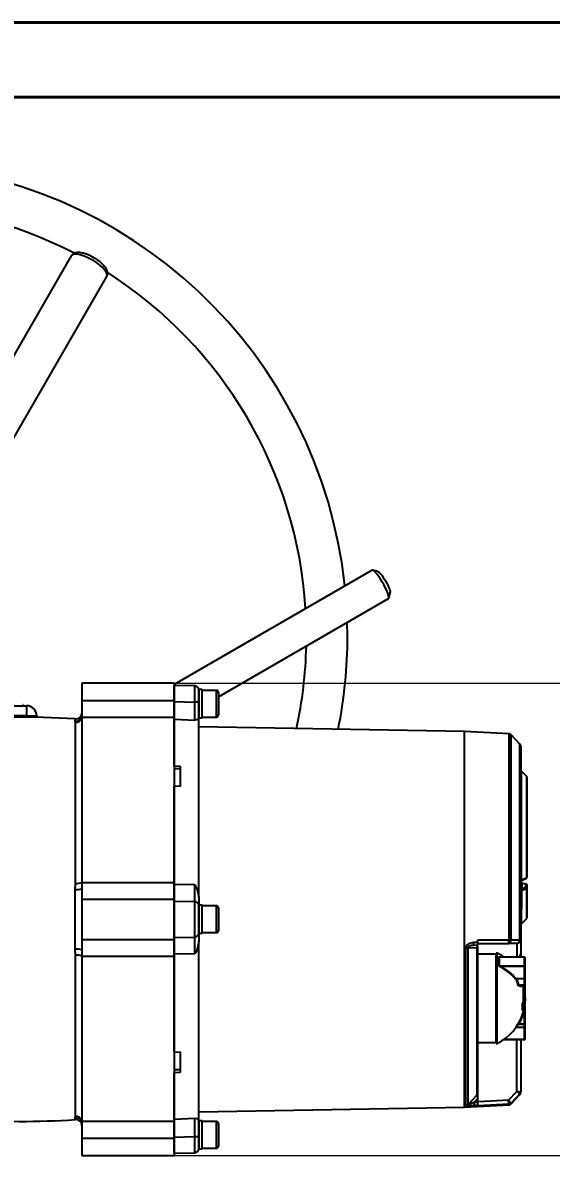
# Model space of a CAD drawing. Header units: millimetres. Extents: x 1726 to 4771, y 590 to 2743.
# Drawn here: x 4083 to 4340, y 2192 to 2743 of the extents above; entities that cross this region are included whole.
import ezdxf

# ---------------------------------------------------------------- set-up
doc = ezdxf.new("R2010")
doc.units = ezdxf.units.MM
for name, color, linetype, lineweight in [('AM_5', 3, 'Continuous', 25), ('AM_BOR', 7, 'Continuous', 50), ('粗实线', 7, 'Continuous', 40)]:
    doc.layers.add(name, color=color, linetype=linetype, lineweight=lineweight)
doc.styles.add('SLDTEXTSTYLE1', font='txt.shx', dxfattribs={"width": 0.7, "bigfont": 'gbcbig.shx'})
doc.dimstyles.new('SLDDIMSTYLE12$0', dxfattribs={"dimtxt": 12, "dimasz": 10, "dimexe": 0, "dimexo": 0.0625, "dimgap": 0.875, "dimtad": 1, "dimdec": 1, "dimlfac": 1.8, "dimrnd": 1e-09, "dimzin": 12, "dimdsep": 46, "dimtxsty": 'SLDTEXTSTYLE1', "dimcen": 0.09, "dimdle": 8.16, "dimclrd": 3, "dimclre": 3, "dimadec": 0, "dimazin": 3, "dimtfac": 1, "dimtdec": 1, "dimtofl": 0, "dimtmove": 0, "dimatfit": 3, "dimfxl": 0, "dimfrac": 2, "dimtolj": 1, "dimlwd": 5, "dimlwe": 5, "dimarcsym": 0})

# ---------------------------------------------------------------- blocks, each defined once
blk = doc.blocks.new('rA3')
at = {"layer": '粗实线'}
for p, q in [((753.384, 421.26), (333.384, 421.26)), ((748.384, 416.26), (358.384, 416.26))]:
    blk.add_line(p, q, dxfattribs=at)
blk = doc.blocks.new('*D56')
at = {"layer": 'AM_5', "color": 3, "linetype": 'ByBlock', "lineweight": 5, "transparency": 16777216}
for p, q in [((4156.57, 2421.68), (4375.07, 2421.68)), ((4375.07, 2411.68), (4375.07, 2201.72)), ((4156.57, 2191.72), (4375.07, 2191.72))]:
    blk.add_line(p, q, dxfattribs=at)
at = {"layer": 'AM_5', "color": 3, "transparency": 16777216}
for points in [[(4373.41, 2411.68), (4376.74, 2411.68), (4375.07, 2421.68)], [(4373.41, 2201.72), (4376.74, 2201.72), (4375.07, 2191.72)]]:
    blk.add_solid(points, dxfattribs=at)
at = {"layer": 'Defpoints', "color": 0, "transparency": 16777216}
for p in [(4156.51, 2421.68), (4156.51, 2191.72), (4375.07, 2191.72)]:
    blk.add_point(p, dxfattribs=at)
at = {"layer": 'AM_5', "color": 0, "transparency": 16777216, "insert": (4368.2, 2306.7), "char_height": 12, "attachment_point": 5, "rotation": 90, "style": 'SLDTEXTSTYLE1'}
blk.add_mtext('\\A1;230', dxfattribs=at)

msp = doc.modelspace()

# ---------------------------------------------------------------- linework, layer by layer
at = {"color": 7, "linetype": 'Continuous', "lineweight": 25}
for p, q in [((4106.336, 2629.807), (4032.8, 2502.441)), ((4050.121, 2492.441), (4123.656, 2619.807)), ((4253.022, 2476.744), (4156.51, 2421.023)), ((4255.934, 2476.007), (4253.297, 2476.758)), ((4178.11, 2415.019), (4261.022, 2462.888)), ((4261.171, 2463.119), (4261.84, 2465.778)), ((4241.01, 2444.7), (4240.916, 2451.28)), ((4156.51, 2421.68), (4111.51, 2421.68)), ((4111.51, 2421.68), (4111.51, 2413.307)), ((4156.51, 2421.68), (4156.51, 2413.307)), ((4166.545, 2420.415), (4156.51, 2420.59)), ((4166.545, 2412.52), (4166.545, 2420.415)), ((4170.11, 2418.54), (4168.51, 2418.54)), ((4168.51, 2404.86), (4168.51, 2418.54)), ((4170.11, 2404.922), (4170.11, 2418.54)), ((4177.11, 2418.2), (4170.11, 2418.2)), ((4177.11, 2407.054), (4177.11, 2418.2)), ((4178.11, 2417.2), (4178.11, 2407.769)), ((4082.913, 2411.222), (4082.726, 2411.222)), ((4082.913, 2411.222), (4082.913, 2410.722)), ((4111.51, 2413.307), (4111.51, 2406.122)), ((4111.51, 2413.307), (4156.51, 2413.307)), ((4156.51, 2413.307), (4156.51, 2405.08)), ((4156.51, 2412.77), (4166.545, 2412.52)), ((4084.51, 2405.722), (4050.194, 2405.722)), ((4050.319, 2410.722), (4084.51, 2410.722)), ((4084.51, 2410.722), (4084.51, 2405.722)), ((4084.51, 2405.722), (4089.51, 2405.722)), ((4084.51, 2405.142), (4084.51, 2405.722)), ((4089.51, 2405.722), (4089.51, 2405.081)), ((4177.11, 2405.2), (4177.11, 2407.054)), ((4178.11, 2407.769), (4178.11, 2406.2)), ((4108.302, 2403.162), (4108.302, 2404.248)), ((4108.35, 2324.186), (4108.35, 2402.665)), ((4111.51, 2405.08), (4111.51, 2324.626)), ((4111.51, 2405.08), (4156.51, 2405.08)), ((4156.51, 2405.08), (4156.51, 2324.626)), ((4156.51, 2404.119), (4166.615, 2403.603)), ((4298.037, 2398.179), (4168.51, 2400.44)), ((4170.11, 2405.2), (4177.11, 2405.2)), ((4170.11, 2404.86), (4170.11, 2404.922)), ((4319.765, 2397.04), (4298.037, 2398.179)), ((4298.037, 2215.22), (4298.037, 2398.179)), ((4319.765, 2296.706), (4319.765, 2397.04)), ((4325.099, 2392.019), (4320.775, 2396.575)), ((4320.775, 2296.758), (4320.775, 2396.575)), ((4325.099, 2296.79), (4325.099, 2392.019)), ((4156.51, 2381.449), (4159.51, 2381.337)), ((4159.51, 2379.914), (4156.624, 2379.914)), ((4325.657, 2378.93), (4325.657, 2325.707)), ((4325.657, 2378.93), (4328.364, 2376.213)), ((4328.364, 2327.068), (4328.364, 2376.213)), ((4159.51, 2371.342), (4156.51, 2371.454)), ((4111.51, 2324.626), (4156.51, 2324.626)), ((4156.51, 2324.626), (4156.51, 2316.549)), ((4156.51, 2323.728), (4166.615, 2323.608)), ((4325.51, 2325.347), (4325.517, 2325.419)), ((4325.51, 2325.167), (4326.01, 2325.167)), ((4325.51, 2325.039), (4326.01, 2325.039)), ((4325.51, 2324.975), (4326.01, 2324.975)), ((4325.51, 2324.784), (4326.01, 2324.784)), ((4325.657, 2325.707), (4328.364, 2327.068)), ((4325.789, 2325.543), (4328.234, 2326.77)), ((4326.01, 2325.039), (4326.01, 2325.167)), ((4326.01, 2324.784), (4326.01, 2324.975)), ((4326.01, 2324.444), (4326.01, 2324.784)), ((4326.01, 2324.368), (4328.01, 2323.9)), ((4326.01, 2324.368), (4326.01, 2321.715)), ((4328.01, 2322.454), (4328.01, 2323.9)), ((4328.242, 2323.844), (4328.056, 2323.921)), ((4328.242, 2323.844), (4328.056, 2323.921)), ((4328.446, 2323.602), (4328.473, 2323.522)), ((4328.494, 2323.461), (4328.478, 2323.526)), ((4328.494, 2323.446), (4328.51, 2323.314)), ((4328.51, 2323.314), (4328.51, 2322.021)), ((4108.302, 2292.183), (4108.302, 2321.217)), ((4111.51, 2321.662), (4111.462, 2321.582)), ((4111.51, 2321.662), (4111.51, 2316.549)), ((4325.51, 2321.715), (4326.01, 2321.715)), ((4325.51, 2321.578), (4326.01, 2321.578)), ((4325.51, 2321.167), (4326.01, 2321.167)), ((4325.51, 2319.73), (4326.01, 2319.73)), ((4326.01, 2321.45), (4328.01, 2322.454)), ((4326.01, 2320.639), (4328.364, 2321.818)), ((4326.01, 2321.578), (4326.01, 2321.715)), ((4326.01, 2321.167), (4326.01, 2321.578)), ((4326.01, 2313.548), (4326.01, 2319.73)), ((4328.364, 2307.053), (4328.364, 2321.818)), ((4111.51, 2316.549), (4156.51, 2316.549)), ((4111.51, 2316.549), (4111.51, 2296.85)), ((4156.51, 2316.549), (4156.51, 2296.85)), ((4156.51, 2315.525), (4166.545, 2315.376)), ((4166.545, 2298.023), (4166.545, 2315.376)), ((4170.11, 2313.54), (4168.51, 2313.54)), ((4168.51, 2299.86), (4168.51, 2313.54)), ((4170.11, 2299.86), (4170.11, 2313.54)), ((4177.11, 2313.2), (4170.11, 2313.2)), ((4177.11, 2300.2), (4177.11, 2313.2)), ((4178.11, 2312.2), (4178.11, 2301.2)), ((4325.51, 2313.548), (4326.01, 2313.548)), ((4325.51, 2312.111), (4326.01, 2312.111)), ((4325.51, 2311.7), (4326.01, 2311.7)), ((4326.01, 2311.683), (4325.51, 2311.683)), ((4326.01, 2311.7), (4326.01, 2312.111)), ((4325.51, 2311.562), (4326.01, 2311.562)), ((4325.657, 2311.562), (4325.657, 2304.346)), ((4325.657, 2304.346), (4328.364, 2307.053)), ((4111.51, 2296.85), (4156.51, 2296.85)), ((4111.51, 2296.85), (4111.51, 2291.737)), ((4156.51, 2297.874), (4166.545, 2298.023)), ((4156.51, 2296.85), (4156.51, 2288.773)), ((4168.51, 2299.86), (4170.11, 2299.86)), ((4170.11, 2300.2), (4177.11, 2300.2)), ((4302.645, 2295.482), (4304.51, 2295.515)), ((4304.51, 2296.691), (4319.765, 2296.689)), ((4304.51, 2295.515), (4304.51, 2296.691)), ((4319.765, 2296.706), (4319.765, 2296.689)), ((4320.771, 2296.689), (4320.775, 2296.758)), ((4320.775, 2296.758), (4325.097, 2296.749)), ((4325.099, 2296.79), (4325.097, 2296.749)), ((4325.51, 2296.91), (4325.504, 2296.749)), ((4111.51, 2291.737), (4111.462, 2291.817)), ((4166.615, 2289.791), (4156.51, 2289.672)), ((4298.765, 2216.048), (4298.765, 2292.722)), ((4299.775, 2292.794), (4304.099, 2292.876)), ((4299.775, 2216.509), (4299.775, 2292.794)), ((4302.112, 2294.141), (4302.605, 2294.188)), ((4302.593, 2294.166), (4304.51, 2294.2)), ((4304.099, 2292.876), (4304.099, 2221.096)), ((4304.51, 2294.91), (4319.461, 2294.91)), ((4304.51, 2292.726), (4304.51, 2293.55)), ((4313.51, 2289.727), (4304.51, 2289.727)), ((4314.01, 2290.227), (4313.51, 2290.227)), ((4313.51, 2256.569), (4313.51, 2290.227)), ((4314.01, 2256.569), (4314.01, 2290.227)), ((4319.461, 2294.91), (4319.689, 2294.972)), ((4319.461, 2294.91), (4319.506, 2294.962)), ((4323.51, 2294.91), (4319.461, 2294.91)), ((4323.51, 2294.91), (4323.51, 2288.307)), ((4325.51, 2290.659), (4325.51, 2288.307)), ((4108.35, 2210.734), (4108.35, 2289.213)), ((4111.51, 2288.773), (4156.51, 2288.773)), ((4111.51, 2288.773), (4111.51, 2208.32)), ((4156.51, 2288.773), (4156.51, 2208.32)), ((4314.931, 2283.979), (4314.931, 2288.316)), ((4315.027, 2288.294), (4315.027, 2283.961)), ((4327.31, 2288.294), (4315.027, 2288.294)), ((4327.31, 2288.307), (4315.075, 2288.307)), ((4327.31, 2288.307), (4327.31, 2288.294)), ((4327.31, 2283.961), (4327.31, 2288.294)), ((4327.51, 2288.107), (4327.51, 2283.815)), ((4315.027, 2283.961), (4327.31, 2283.961)), ((4327.31, 2283.709), (4315.598, 2283.709)), ((4327.31, 2283.961), (4327.31, 2283.709)), ((4327.31, 2277.793), (4327.31, 2283.709)), ((4327.51, 2283.815), (4327.51, 2277.899)), ((4327.548, 2283.633), (4327.51, 2283.633)), ((4327.51, 2281.36), (4327.548, 2281.36)), ((4327.548, 2279.614), (4327.51, 2279.614)), ((4327.548, 2279.34), (4327.51, 2279.34)), ((4323.13, 2277.793), (4327.31, 2277.793)), ((4324.286, 2274.77), (4327.31, 2274.77)), ((4327.31, 2274.481), (4324.588, 2274.481)), ((4325.562, 2274.22), (4327.31, 2274.22)), ((4326.707, 2274.22), (4326.707, 2266.368)), ((4326.71, 2274.22), (4326.71, 2261.227)), ((4327.31, 2274.77), (4327.31, 2277.793)), ((4327.31, 2274.77), (4327.31, 2274.481)), ((4327.31, 2274.22), (4327.31, 2274.481)), ((4327.31, 2272.922), (4327.31, 2274.22)), ((4327.51, 2277.899), (4327.51, 2274.675)), ((4327.51, 2277.651), (4327.548, 2277.651)), ((4327.51, 2277.443), (4327.548, 2277.443)), ((4327.51, 2276.266), (4327.548, 2276.266)), ((4327.548, 2275.694), (4327.51, 2275.694)), ((4327.51, 2274.675), (4327.51, 2274.42)), ((4327.51, 2274.44), (4327.51, 2272.854)), ((4327.278, 2272.922), (4327.31, 2272.922)), ((4327.31, 2272.922), (4327.31, 2272.751)), ((4327.51, 2272.854), (4327.51, 2272.808)), ((4327.51, 2272.808), (4327.51, 2271.512)), ((4326.707, 2262.976), (4326.355, 2262.976)), ((4326.707, 2262.976), (4326.707, 2261.227)), ((4327.31, 2262.234), (4326.988, 2262.234)), ((4326.99, 2262.243), (4327.31, 2262.243)), ((4327.31, 2262.243), (4327.31, 2263.703)), ((4327.31, 2262.234), (4327.31, 2262.243)), ((4327.31, 2255.803), (4327.31, 2262.234)), ((4327.51, 2264.942), (4327.51, 2262.091)), ((4327.51, 2262.091), (4327.51, 2262.034)), ((4327.51, 2262.034), (4327.51, 2255.764)), ((4313.51, 2246.227), (4313.51, 2256.569)), ((4314.01, 2246.227), (4314.01, 2256.569)), ((4326.707, 2261.227), (4326.71, 2261.227)), ((4327.548, 2259.533), (4327.51, 2259.533)), ((4327.548, 2258.005), (4327.51, 2258.005)), ((4327.51, 2257.467), (4327.548, 2257.467)), ((4323.285, 2254.157), (4327.31, 2254.157)), ((4324.287, 2255.564), (4327.31, 2255.564)), ((4324.588, 2255.803), (4327.31, 2255.803)), ((4327.31, 2255.803), (4327.31, 2255.564)), ((4327.31, 2254.157), (4327.31, 2255.564)), ((4327.31, 2248.241), (4327.31, 2254.157)), ((4327.51, 2255.764), (4327.51, 2254.263)), ((4327.51, 2254.263), (4327.51, 2248.347)), ((4304.51, 2246.727), (4313.51, 2246.727)), ((4313.51, 2246.227), (4314.01, 2246.227)), ((4317.266, 2248.147), (4327.31, 2248.147)), ((4317.399, 2248.241), (4327.31, 2248.241)), ((4323.51, 2222.869), (4323.51, 2248.147)), ((4325.51, 2248.147), (4325.51, 2222.669)), ((4327.31, 2248.241), (4327.31, 2248.147)), ((4156.51, 2241.946), (4159.51, 2242.057)), ((4159.51, 2232.062), (4156.51, 2231.95)), ((4156.624, 2233.485), (4159.51, 2233.485)), ((4304.099, 2221.096), (4299.775, 2216.509)), ((4302.659, 2217.419), (4304.51, 2219.383)), ((4304.51, 2220.691), (4304.51, 2222.156)), ((4304.51, 2217.513), (4304.51, 2219.383)), ((4319.461, 2218.59), (4323.51, 2222.869)), ((4325.098, 2221.641), (4320.775, 2217.072)), ((4320.775, 2216.824), (4325.099, 2221.381)), ((4325.098, 2221.641), (4325.099, 2221.639)), ((4325.099, 2221.381), (4325.099, 2221.639)), ((4325.508, 2222.67), (4325.51, 2222.669)), ((4168.51, 2212.959), (4298.037, 2215.22)), ((4298.037, 2215.22), (4319.765, 2216.359)), ((4304.51, 2216.02), (4302.711, 2215.928)), ((4319.765, 2216.608), (4304.51, 2215.807)), ((4319.765, 2216.608), (4319.765, 2216.607)), ((4319.765, 2216.359), (4319.765, 2216.607)), ((4320.775, 2217.072), (4320.773, 2217.074)), ((4320.775, 2216.824), (4320.775, 2217.072)), ((4108.302, 2209.151), (4108.302, 2210.237)), ((4111.51, 2208.32), (4156.51, 2208.32)), ((4111.51, 2207.278), (4111.51, 2200.092)), ((4156.51, 2209.28), (4166.615, 2209.797)), ((4156.51, 2208.32), (4156.51, 2200.092)), ((4168.51, 2194.86), (4168.51, 2208.477)), ((4170.11, 2194.86), (4170.11, 2208.54)), ((4177.11, 2208.2), (4170.11, 2208.2)), ((4177.11, 2195.2), (4177.11, 2208.2)), ((4178.11, 2207.2), (4178.11, 2196.2)), ((4111.51, 2200.092), (4156.51, 2200.092)), ((4111.51, 2200.092), (4111.51, 2191.72)), ((4156.51, 2200.629), (4166.545, 2200.879)), ((4156.51, 2200.092), (4156.51, 2191.72)), ((4166.545, 2192.984), (4166.545, 2200.879)), ((4111.51, 2191.72), (4156.51, 2191.72)), ((4156.51, 2192.809), (4166.545, 2192.984)), ((4168.51, 2194.86), (4170.11, 2194.86)), ((4170.11, 2195.2), (4177.11, 2195.2))]:
    msp.add_line(p, q, dxfattribs=at)
at = {"color": 7, "linetype": 'Continuous', "lineweight": 25, "flags": 128}
for points in [[(4123.656, 2619.807), (4123.823, 2620.458), (4123.671, 2621.267), (4123.206, 2622.203), (4122.444, 2623.233), (4121.412, 2624.32), (4120.149, 2625.425), (4118.699, 2626.507), (4117.116, 2627.528), (4115.456, 2628.451), (4113.779, 2629.242), (4112.147, 2629.873), (4110.617, 2630.32), (4109.245, 2630.569), (4108.082, 2630.609), (4107.168, 2630.439), (4106.537, 2630.066), (4106.336, 2629.807)], [(4261.022, 2462.888), (4261.164, 2463.091), (4261.183, 2463.637), (4261.008, 2464.471), (4260.646, 2465.556), (4260.115, 2466.839), (4259.439, 2468.262), (4258.65, 2469.757), (4257.785, 2471.255), (4256.885, 2472.686), (4255.991, 2473.983), (4255.144, 2475.085), (4254.386, 2475.94), (4253.751, 2476.509), (4253.269, 2476.765), (4253.022, 2476.744)], [(4255.934, 2476.007), (4255.95, 2476.002), (4256.397, 2475.724), (4256.991, 2475.136), (4257.694, 2474.276), (4258.462, 2473.198), (4259.247, 2471.969), (4259.999, 2470.666), (4260.671, 2469.372), (4261.221, 2468.168), (4261.614, 2467.129), (4261.826, 2466.321), (4261.844, 2465.794), (4261.84, 2465.778)], [(4326.01, 2324.368), (4326.026, 2324.381), (4326.041, 2324.389), (4326.055, 2324.389), (4326.068, 2324.383), (4326.079, 2324.37), (4326.086, 2324.352)], [(4324.175, 2295.024), (4323.901, 2294.948), (4323.51, 2294.91)], [(4325.51, 2296.91), (4325.472, 2296.52), (4325.426, 2296.335)], [(4317.266, 2288.307), (4316.219, 2289), (4314.01, 2290.227)], [(4327.51, 2283.815), (4327.507, 2283.794), (4327.495, 2283.774), (4327.477, 2283.756), (4327.452, 2283.74), (4327.422, 2283.727), (4327.387, 2283.717), (4327.349, 2283.711), (4327.31, 2283.709)], [(4327.51, 2277.899), (4327.507, 2277.878), (4327.495, 2277.858), (4327.477, 2277.84), (4327.452, 2277.824), (4327.422, 2277.811), (4327.387, 2277.801), (4327.349, 2277.795), (4327.31, 2277.793)], [(4327.31, 2274.77), (4327.349, 2274.768), (4327.387, 2274.763), (4327.422, 2274.754), (4327.452, 2274.742), (4327.477, 2274.728), (4327.495, 2274.711), (4327.507, 2274.693), (4327.51, 2274.675)], [(4327.31, 2272.922), (4327.349, 2272.921), (4327.387, 2272.917), (4327.422, 2272.911), (4327.452, 2272.902), (4327.477, 2272.892), (4327.495, 2272.88), (4327.507, 2272.867), (4327.51, 2272.854)], [(4327.31, 2254.157), (4327.349, 2254.159), (4327.387, 2254.165), (4327.422, 2254.175), (4327.452, 2254.188), (4327.477, 2254.204), (4327.495, 2254.222), (4327.507, 2254.242), (4327.51, 2254.263)], [(4327.31, 2248.241), (4327.349, 2248.243), (4327.387, 2248.249), (4327.422, 2248.259), (4327.452, 2248.272), (4327.477, 2248.288), (4327.495, 2248.306), (4327.507, 2248.326), (4327.51, 2248.347)], [(4319.461, 2218.59), (4311.089, 2218.15), (4304.51, 2217.804)], [(4304.51, 2217.513), (4303.474, 2217.46), (4302.659, 2217.419)]]:
    msp.add_lwpolyline(points, dxfattribs=at)
at = {"color": 7, "linetype": 'Continuous', "lineweight": 25}
for centre, radius, start, end in [((4011.01, 2444.7), 230, 6.08041, 169.00405), ((4011.01, 2444.7), 210, 62.56625, 167.66265), ((4011.01, 2444.7), 210, 3.63622, 57.41358), ((4011.01, 2444.7), 230, 348.60389, 0), ((4011.01, 2444.7), 210, 347.60111, 358.65035), ((4166.51, 2418.415), 2, 0, 89), ((4177.11, 2417.2), 1, 0, 90), ((4167.026, 2407.192), 5.35, 73.8962, 95.15834), ((4084.51, 2405.722), 5, 0, 90), ((4108.51, 2407.241), 3, 266.01164, 0), ((4108.524, 2406.14), 2.986, 265.72436, 359.64751), ((4177.11, 2406.2), 1, 270, 0), ((4082.493, 2034.079), 371.068, 86.01164, 95.72431), ((4108.574, 2405.647), 2.991, 265.7028, 349.06484), ((4319.687, 2395.543), 1.5, 43.5, 87), ((4324.01, 2390.986), 1.5, 0, 43.5), ((4328.013, 2375.861), 0.497, 0.01913, 45.13671), ((4328.01, 2375.861), 0.5, 0, 44.78845), ((4109.012, 2331.002), 6.848, 264.45297, 291.40011), ((4328.051, 2323.874), 0.0477, 83.56984, 147.1736), ((4328.246, 2323.816), 0.0277, 97.12082, 149.1876), ((4328.01, 2327.217), 0.5, 296.65477, 0), ((4328.318, 2327.259), 0.197, 283.44713, 347.66352), ((4109.046, 2328.629), 7.449, 264.26721, 288.92632), ((4325.897, 2321.885), 0.386, 180.21998, 206.0157), ((4328.042, 2321.985), 0.47, 4.40195, 93.81126), ((4328.262, 2322.046), 0.25, 294.15157, 354.20326), ((4166.515, 2313.381), 1.995, 0.12484, 89.13021), ((4177.11, 2312.2), 1, 0, 90), ((4328.01, 2307.407), 0.5, 315, 0), ((4177.11, 2301.2), 1, 270, 0), ((4166.515, 2300.018), 1.995, 270.86979, 359.87516), ((4296.395, 2295.071), 6.263, 351.68873, 3.75601), ((4319.776, 2306.423), 9.717, 269.93778, 275.90091), ((4320.268, 2306.561), 9.886, 267.08331, 272.91669), ((4325.3, 2298.58), 1.842, 263.6552, 276.3448), ((4325.141, 2297.411), 0.622, 266.06043, 306.40294), ((4109.046, 2284.771), 7.449, 71.0738, 95.73273), ((4298.775, 2299.786), 7.063, 269.92254, 278.13904), ((4305.774, 2292.797), 1.677, 138.8706, 177.29896), ((4109.012, 2282.398), 6.848, 68.59989, 95.54703), ((4315.027, 2288.505), 0.211, 243.21683, 270.08193), ((4327.31, 2288.107), 0.2, 0, 90), ((4327.317, 2288.1), 0.194, 2.04296, 91.90672), ((4315.026, 2284.221), 0.26, 248.67746, 270.24024), ((4316.096, 2283.355), 0.611, 144.63935, 168.38608), ((4305.3, 2262.803), 23.053, 39.96426, 63.74639), ((4305.317, 2262.865), 23.241, 39.96426, 63.74639), ((4327.334, 2283.783), 0.18, 10.17638, 97.42896), ((4323.298, 2277.483), 0.352, 118.33749, 158.79888), ((4324.265, 2275.056), 0.286, 238.36355, 274.10523), ((4324.633, 2274.266), 0.22, 101.86899, 187.14716), ((4303.232, 2268.227), 24.5, 343.39845, 14.15842), ((4327.314, 2274.678), 0.197, 269.06383, 359.03219), ((4327.31, 2274.42), 0.2, 270, 0), ((4327.311, 2272.854), 0.199, 274.89096, 359.84207), ((4327.31, 2272.808), 0.2, 277.47638, 0), ((4303.232, 2268.062), 24.5, 352.29346, 0.19328), ((4318.45, 2270.828), 9.384, 326.76026, 331.6277), ((4309.717, 2263.988), 16.668, 354.15975, 5.84025), ((4318.45, 2267.436), 9.384, 326.76026, 331.6277), ((4327.332, 2262.063), 0.181, 8.81163, 96.68922), ((4327.31, 2262.034), 0.2, 0, 90), ((4303.229, 2268.227), 24.5, 296.10891, 343.39845), ((4324.8, 2256.272), 0.514, 221.98396, 245.63737), ((4327.359, 2255.519), 0.288, 58.21371, 99.59569), ((4327.31, 2255.764), 0.2, 270, 0), ((4327.31, 2248.347), 0.2, 270, 0), ((4312.631, 2229.356), 11.875, 224.06997, 226.8585), ((4324.005, 2222.672), 1.502, 316.65575, 359.9319), ((4324.017, 2222.669), 1.493, 316.39377, 359.98625), ((4324.01, 2222.413), 1.5, 316.5, 0), ((4082.493, 2579.321), 371.068, 257.08793, 273.98836), ((4298.688, 2217.551), 1.506, 272.9299, 316.1934), ((4275.976, 2215.736), 26.736, 0.41271, 3.60892), ((4319.683, 2218.11), 1.504, 273.13823, 316.44887), ((4319.687, 2218.107), 1.502, 272.97758, 316.40247), ((4319.687, 2217.857), 1.5, 273, 316.5), ((4108.524, 2207.259), 2.986, 0.35249, 94.27564), ((4108.51, 2206.158), 3, 0, 93.98836), ((4108.574, 2207.752), 2.991, 10.93516, 94.2972), ((4177.11, 2207.2), 1, 0, 90), ((4167.026, 2206.208), 5.35, 264.84166, 286.1038), ((4177.11, 2196.2), 1, 270, 0), ((4166.51, 2194.984), 2, 271, 0)]:
    msp.add_arc(centre, radius, start, end, dxfattribs=at)
for centre, start_param, end_param in [((4168.51, 2411.7), 4.712389, 4.8478556), ((4170.11, 2411.7), 4.6448082, 4.712389), ((4170.11, 2201.7), 1.5707963, 1.706263), ((4168.51, 2201.7), 1.5032184, 1.5707963)]:
    msp.add_ellipse(centre, major_axis=(11.847, 0), ratio=0.5773503, start_param=start_param, end_param=end_param, dxfattribs=at)
for points, knots in [([(4123.656, 2619.807), (4123.781, 2620.076), (4124.036, 2620.627), (4124.088, 2621.538), (4123.922, 2622.447), (4123.524, 2623.392), (4122.863, 2624.414), (4121.917, 2625.501), (4120.737, 2626.589), (4119.408, 2627.618), (4117.971, 2628.57), (4116.465, 2629.426), (4114.931, 2630.164), (4113.407, 2630.761), (4111.925, 2631.199), (4110.497, 2631.454), (4109.242, 2631.48), (4108.16, 2631.276), (4107.294, 2630.859), (4106.661, 2630.355), (4106.451, 2629.937), (4106.38, 2629.797)], [0, 0, 0, 0, 0.0400849, 0.0821636, 0.1255849, 0.174621, 0.2325462, 0.296171, 0.3578939, 0.4178327, 0.476832, 0.5354746, 0.5941854, 0.653277, 0.7133004, 0.7751382, 0.8403339, 0.8918637, 0.9365443, 0.9786363, 1, 1, 1, 1]), ([(4168.51, 2418.415), (4168.51, 2418.332), (4168.51, 2418.16), (4168.51, 2416.777), (4168.51, 2414.748), (4168.51, 2413.118), (4168.51, 2412.332)], [0, 0, 0, 0, 0.2412869, 0.5, 0.7587131, 1, 1, 1, 1]), ([(4156.51, 2404.119), (4156.51, 2404.4), (4156.51, 2404.962), (4156.51, 2406.98), (4156.51, 2409.63), (4156.51, 2411.723), (4156.51, 2412.77)], [0, 0, 0, 0, 0.2500466, 0.4994486, 0.7493959, 1, 1, 1, 1]), ([(4166.615, 2403.603), (4166.615, 2403.878), (4166.614, 2404.248), (4166.608, 2405.203), (4166.604, 2405.881), (4166.598, 2406.697), (4166.589, 2407.715), (4166.576, 2409.026), (4166.562, 2410.656), (4166.551, 2411.879), (4166.545, 2412.52)], [0, 0, 0, 0, 0.2442906, 0.329037, 0.4144904, 0.500125, 0.5979935, 0.7157718, 0.8510735, 1, 1, 1, 1]), ([(4168.51, 2412.332), (4168.51, 2411.572), (4168.51, 2410.057), (4168.51, 2407.929), (4168.51, 2405.972), (4168.51, 2404.907), (4168.51, 2404.373)], [0, 0, 0, 0, 0.2507669, 0.5000113, 0.749245, 1, 1, 1, 1]), ([(4111.51, 2406.122), (4111.51, 2406.004), (4111.51, 2405.708), (4111.51, 2405.335), (4111.51, 2405.165), (4111.51, 2405.08)], [0, 0, 0, 0, 0.2461834, 0.6204204, 1, 1, 1, 1]), ([(4108.35, 2402.665), (4108.342, 2402.764), (4108.327, 2402.94), (4108.309, 2403.094), (4108.302, 2403.162)], [0, 0, 0, 0, 0.559997, 1, 1, 1, 1]), ([(4168.51, 2404.373), (4168.365, 2404.253), (4168.072, 2404.012), (4167.102, 2403.74), (4166.615, 2403.603)], [0, 0, 0, 0, 0.4975573, 1, 1, 1, 1]), ([(4325.51, 2390.986), (4325.51, 2390.899), (4325.51, 2390.724), (4325.51, 2389.296), (4325.51, 2386.992), (4325.51, 2383.745), (4325.51, 2379.623), (4325.51, 2374.699), (4325.51, 2369.076), (4325.51, 2362.831), (4325.51, 2355.983), (4325.51, 2348.531), (4325.51, 2340.526), (4325.51, 2332.09), (4325.51, 2323.365), (4325.51, 2314.502), (4325.51, 2305.645), (4325.51, 2299.805), (4325.51, 2296.91)], [0, 0, 0, 0, 0.0612816, 0.1235957, 0.1866179, 0.25, 0.3133821, 0.3764043, 0.4387184, 0.5, 0.5612816, 0.6235957, 0.6866179, 0.75, 0.8133821, 0.8764043, 0.9387184, 1, 1, 1, 1]), ([(4328.51, 2375.861), (4328.51, 2375.699), (4328.51, 2375.372), (4328.51, 2374.275), (4328.51, 2372.723), (4328.51, 2370.691), (4328.51, 2368.23), (4328.51, 2365.396), (4328.51, 2362.265), (4328.51, 2358.885), (4328.51, 2355.269), (4328.51, 2351.418), (4328.51, 2347.368), (4328.51, 2343.205), (4328.51, 2339.018), (4328.51, 2334.906), (4328.51, 2330.936), (4328.51, 2328.448), (4328.51, 2327.217)], [0, 0, 0, 0, 0.0609226, 0.1231775, 0.1863534, 0.25, 0.3136466, 0.3768225, 0.4390774, 0.5, 0.5609226, 0.6231775, 0.6863534, 0.75, 0.8136466, 0.8768225, 0.9390774, 1, 1, 1, 1]), ([(4108.302, 2321.217), (4108.313, 2321.772), (4108.333, 2322.764), (4108.345, 2323.751), (4108.35, 2324.186)], [0, 0, 0, 0, 0.5599962, 1, 1, 1, 1]), ([(4111.51, 2324.626), (4111.51, 2324.119), (4111.51, 2323.354), (4111.51, 2322.374), (4111.51, 2321.9), (4111.51, 2321.662)], [0, 0, 0, 0, 0.4935547, 0.7459691, 1, 1, 1, 1]), ([(4156.51, 2315.525), (4156.51, 2315.752), (4156.51, 2316.204), (4156.51, 2318.083), (4156.51, 2320.627), (4156.51, 2322.693), (4156.51, 2323.728)], [0, 0, 0, 0, 0.2500652, 0.4994456, 0.7493864, 1, 1, 1, 1]), ([(4166.545, 2315.376), (4166.551, 2315.473), (4166.562, 2315.657), (4166.575, 2316.259), (4166.585, 2316.875), (4166.593, 2317.417), (4166.604, 2318.511), (4166.613, 2320.47), (4166.614, 2322.577), (4166.615, 2323.608)], [0, 0, 0, 0, 0.1490594, 0.2844868, 0.3652537, 0.4374076, 0.5004523, 0.7554677, 1, 1, 1, 1]), ([(4166.615, 2323.608), (4167.102, 2322.637), (4168.072, 2320.704), (4168.365, 2318.557), (4168.51, 2317.489)], [0, 0, 0, 0, 0.5024427, 1, 1, 1, 1]), ([(4325.622, 2324.645), (4325.622, 2324.653), (4325.621, 2324.669), (4325.602, 2324.679), (4325.573, 2324.677), (4325.547, 2324.666), (4325.534, 2324.66)], [0, 0, 0, 0, 0.2529378, 0.5115718, 0.7641223, 1, 1, 1, 1]), ([(4325.539, 2325.393), (4325.545, 2325.392), (4325.565, 2325.39), (4325.633, 2325.45), (4325.734, 2325.511), (4325.787, 2325.542)], [0, 0, 0, 0, 0.160089, 0.568829, 1, 1, 1, 1]), ([(4325.622, 2324.645), (4325.647, 2324.614), (4325.701, 2324.55), (4325.832, 2324.443), (4325.94, 2324.398), (4326.01, 2324.368)], [0, 0, 0, 0, 0.2371866, 0.5009298, 1, 1, 1, 1]), ([(4325.782, 2325.541), (4325.78, 2325.54), (4325.76, 2325.524), (4325.728, 2325.526), (4325.688, 2325.542), (4325.665, 2325.591), (4325.656, 2325.651), (4325.657, 2325.689), (4325.657, 2325.707)], [0, 0, 0, 0, 0.0284628, 0.3120488, 0.569439, 0.7930567, 0.8963599, 1, 1, 1, 1]), ([(4328.01, 2323.9), (4328.05, 2323.892), (4328.123, 2323.878), (4328.191, 2323.845), (4328.222, 2323.831)], [0, 0, 0, 0, 0.5446687, 1, 1, 1, 1]), ([(4328.222, 2323.831), (4328.262, 2323.804), (4328.349, 2323.747), (4328.435, 2323.626), (4328.497, 2323.479), (4328.506, 2323.375), (4328.51, 2323.314)], [0, 0, 0, 0, 0.2335825, 0.4987544, 0.7053631, 1, 1, 1, 1]), ([(4328.222, 2323.777), (4328.262, 2323.754), (4328.349, 2323.703), (4328.435, 2323.594), (4328.497, 2323.462), (4328.506, 2323.369), (4328.51, 2323.314)], [0, 0, 0, 0, 0.2332643, 0.4987609, 0.7034308, 1, 1, 1, 1]), ([(4328.233, 2326.771), (4328.245, 2326.778), (4328.278, 2326.794), (4328.317, 2326.842), (4328.359, 2326.928), (4328.362, 2327.013), (4328.364, 2327.068)], [0, 0, 0, 0, 0.1405468, 0.3773843, 0.5934925, 1, 1, 1, 1]), ([(4328.486, 2323.485), (4328.489, 2323.475), (4328.509, 2323.421), (4328.51, 2323.362), (4328.51, 2323.314)], [0, 0, 0, 0, 0.17247057, 1, 1, 1, 1]), ([(4168.51, 2317.489), (4168.51, 2316.937), (4168.51, 2315.835), (4168.51, 2314.615), (4168.51, 2313.729), (4168.51, 2313.5), (4168.51, 2313.385)], [0, 0, 0, 0, 0.250755, 0.4999887, 0.7492331, 1, 1, 1, 1]), ([(4326.01, 2319.73), (4326.01, 2320.053), (4326.01, 2320.457), (4326.01, 2320.885), (4326.01, 2321.066), (4326.01, 2321.126), (4326.01, 2321.167)], [0, 0, 0, 0, 0.4996211, 0.6251499, 0.7494732, 1, 1, 1, 1]), ([(4328.339, 2322.021), (4328.324, 2322.064), (4328.292, 2322.156), (4328.218, 2322.275), (4328.121, 2322.385), (4328.051, 2322.428), (4328.01, 2322.454)], [0, 0, 0, 0, 0.232288, 0.5000695, 0.7060845, 1, 1, 1, 1]), ([(4328.364, 2321.818), (4328.364, 2321.85), (4328.365, 2321.915), (4328.347, 2321.985), (4328.339, 2322.021)], [0, 0, 0, 0, 0.49355373, 1, 1, 1, 1]), ([(4328.51, 2322.021), (4328.51, 2320.952), (4328.51, 2318.792), (4328.51, 2315.919), (4328.51, 2313.358), (4328.51, 2311.204), (4328.51, 2309.499), (4328.51, 2308.291), (4328.51, 2307.543), (4328.51, 2307.452), (4328.51, 2307.407)], [0, 0, 0, 0, 0.1218452, 0.246355, 0.3727067, 0.5, 0.6272933, 0.753645, 0.8781548, 1, 1, 1, 1]), ([(4168.51, 2313.385), (4168.51, 2313.228), (4168.51, 2312.901), (4168.51, 2311.319), (4168.51, 2309.151), (4168.51, 2306.7), (4168.51, 2304.249), (4168.51, 2302.08), (4168.51, 2300.499), (4168.51, 2300.172), (4168.51, 2300.014)], [0, 0, 0, 0, 0.1206435, 0.25, 0.3793565, 0.5, 0.6206435, 0.75, 0.8793565, 1, 1, 1, 1]), ([(4326.01, 2312.111), (4326.01, 2312.151), (4326.01, 2312.211), (4326.01, 2312.39), (4326.01, 2312.82), (4326.01, 2313.224), (4326.01, 2313.548)], [0, 0, 0, 0, 0.2505117, 0.3752446, 0.5001647, 1, 1, 1, 1]), ([(4156.51, 2289.672), (4156.51, 2290.704), (4156.51, 2292.766), (4156.51, 2295.31), (4156.51, 2297.192), (4156.51, 2297.646), (4156.51, 2297.874)], [0, 0, 0, 0, 0.2500466, 0.4994486, 0.7493959, 1, 1, 1, 1]), ([(4166.615, 2289.791), (4166.615, 2290.825), (4166.614, 2292.218), (4166.608, 2293.752), (4166.604, 2294.632), (4166.598, 2295.471), (4166.589, 2296.297), (4166.576, 2297.08), (4166.562, 2297.742), (4166.551, 2297.926), (4166.545, 2298.023)], [0, 0, 0, 0, 0.24429061, 0.32903699, 0.41449044, 0.50012501, 0.5979935, 0.71577175, 0.8510735, 1, 1, 1, 1]), ([(4168.51, 2295.91), (4168.365, 2294.842), (4168.072, 2292.696), (4167.102, 2290.762), (4166.615, 2289.791)], [0, 0, 0, 0, 0.49755734, 1, 1, 1, 1]), ([(4168.51, 2300.014), (4168.51, 2299.899), (4168.51, 2299.67), (4168.51, 2298.784), (4168.51, 2297.564), (4168.51, 2296.463), (4168.51, 2295.91)], [0, 0, 0, 0, 0.25076694, 0.50001135, 0.74924503, 1, 1, 1, 1]), ([(4298.765, 2292.722), (4298.785, 2292.932), (4298.827, 2293.365), (4299.147, 2293.947), (4299.584, 2294.451), (4300.285, 2294.956), (4301.318, 2295.382), (4302.191, 2295.448), (4302.645, 2295.482)], [0, 0, 0, 0, 0.1207868, 0.2490761, 0.3731373, 0.5013754, 0.7404691, 1, 1, 1, 1]), ([(4304.51, 2294.2), (4304.51, 2294.219), (4304.51, 2294.257), (4304.51, 2294.553), (4304.51, 2294.982), (4304.51, 2295.337), (4304.51, 2295.515)], [0, 0, 0, 0, 0.2499186, 0.499876, 0.7499727, 1, 1, 1, 1]), ([(4319.506, 2294.962), (4319.527, 2294.979), (4319.584, 2295.025), (4319.666, 2295.375), (4319.74, 2295.951), (4319.756, 2296.441), (4319.765, 2296.689)], [0, 0, 0, 0, 0.1562523, 0.4311744, 0.7127035, 1, 1, 1, 1]), ([(4319.689, 2294.972), (4319.767, 2294.987), (4320.001, 2295.032), (4320.343, 2295.377), (4320.662, 2295.951), (4320.734, 2296.441), (4320.771, 2296.689)], [0, 0, 0, 0, 0.138581, 0.419261, 0.7066865, 1, 1, 1, 1]), ([(4323.51, 2294.91), (4323.703, 2294.935), (4324.089, 2294.987), (4324.596, 2295.391), (4324.98, 2295.993), (4325.058, 2296.495), (4325.097, 2296.749)], [0, 0, 0, 0, 0.2434907, 0.4899024, 0.7422853, 1, 1, 1, 1]), ([(4325.504, 2296.749), (4325.459, 2296.511), (4325.367, 2296.02), (4324.924, 2295.44), (4324.423, 2295.107), (4323.952, 2294.939), (4323.664, 2294.92), (4323.51, 2294.91)], [0, 0, 0, 0, 0.2418431, 0.4991239, 0.7090059, 0.8444555, 1, 1, 1, 1]), ([(4325.51, 2296.91), (4325.51, 2296.833), (4325.51, 2296.678), (4325.51, 2295.411), (4325.51, 2293.471), (4325.51, 2291.591), (4325.51, 2290.659)], [0, 0, 0, 0, 0.24806698, 0.5, 0.75193302, 1, 1, 1, 1]), ([(4108.35, 2289.213), (4108.342, 2289.766), (4108.327, 2290.754), (4108.309, 2291.746), (4108.302, 2292.183)], [0, 0, 0, 0, 0.559997, 1, 1, 1, 1]), ([(4111.51, 2291.737), (4111.51, 2291.507), (4111.51, 2290.926), (4111.51, 2289.938), (4111.51, 2289.163), (4111.51, 2288.773)], [0, 0, 0, 0, 0.2461834, 0.6204204, 1, 1, 1, 1]), ([(4299.775, 2292.794), (4299.776, 2292.863), (4299.78, 2293.002), (4299.871, 2293.203), (4300.01, 2293.382), (4300.346, 2293.678), (4300.864, 2293.903), (4301.372, 2294.033), (4301.646, 2294.082), (4301.85, 2294.114), (4301.997, 2294.128), (4302.112, 2294.139)], [0, 0, 0, 0, 0.0695253, 0.1388965, 0.2130744, 0.2940266, 0.5856128, 0.7826221, 0.8435672, 0.8777205, 1, 1, 1, 1]), ([(4302.112, 2294.139), (4302.135, 2294.142), (4302.253, 2294.155), (4302.4, 2294.161), (4302.537, 2294.165), (4302.578, 2294.166), (4302.593, 2294.166)], [0, 0, 0, 0, 0.145933, 0.7388849, 0.9107963, 1, 1, 1, 1]), ([(4304.099, 2292.876), (4304.204, 2292.858), (4304.372, 2292.829), (4304.49, 2292.776), (4304.503, 2292.743), (4304.51, 2292.726)], [0, 0, 0, 0, 0.4463965, 0.7099365, 1, 1, 1, 1]), ([(4304.51, 2222.156), (4304.51, 2222.641), (4304.51, 2223.621), (4304.51, 2226.208), (4304.51, 2229.663), (4304.51, 2234.066), (4304.51, 2239.368), (4304.51, 2245.49), (4304.51, 2252.334), (4304.51, 2259.786), (4304.51, 2267.681), (4304.51, 2275.877), (4304.51, 2284.219), (4304.51, 2289.909), (4304.51, 2292.726)], [0, 0, 0, 0, 0.0796462, 0.1608773, 0.2435885, 0.3284704, 0.4139828, 0.5, 0.5860128, 0.6715253, 0.7564115, 0.8391185, 0.9203517, 1, 1, 1, 1]), ([(4325.51, 2290.659), (4325.487, 2290.351), (4325.441, 2289.735), (4325.115, 2289.018), (4324.77, 2288.546), (4324.555, 2288.377), (4324.465, 2288.307)], [0, 0, 0, 0, 0.3459568, 0.6922574, 0.8720749, 1, 1, 1, 1]), ([(4314.931, 2288.316), (4314.934, 2288.324), (4314.939, 2288.34), (4314.985, 2288.345), (4315.051, 2288.337), (4315.11, 2288.315), (4315.133, 2288.307)], [0, 0, 0, 0, 0.1859468, 0.4155845, 0.7763374, 1, 1, 1, 1]), ([(4315.075, 2288.307), (4315.061, 2288.307), (4315.043, 2288.306), (4315.029, 2288.3), (4315.028, 2288.296), (4315.027, 2288.294)], [0, 0, 0, 0, 0.59493465, 0.76115853, 1, 1, 1, 1]), ([(4315.498, 2283.478), (4315.382, 2283.542), (4315.208, 2283.638), (4315.031, 2283.793), (4314.959, 2283.888), (4314.934, 2283.942), (4314.932, 2283.971), (4314.931, 2283.979)], [0, 0, 0, 0, 0.4935098, 0.7465115, 0.851032, 0.9564885, 1, 1, 1, 1]), ([(4315.027, 2283.961), (4315.027, 2283.957), (4315.029, 2283.947), (4315.04, 2283.931), (4315.064, 2283.908), (4315.135, 2283.863), (4315.316, 2283.786), (4315.484, 2283.74), (4315.598, 2283.709)], [0, 0, 0, 0, 0.0275852, 0.0617297, 0.104186, 0.1954073, 0.4521438, 1, 1, 1, 1]), ([(4324.115, 2274.812), (4324.112, 2274.872), (4324.096, 2275.207), (4323.95, 2275.873), (4323.559, 2276.808), (4323.179, 2277.325), (4322.969, 2277.61)], [0, 0, 0, 0, 0.06404267, 0.35441194, 0.64307395, 1, 1, 1, 1]), ([(4323.13, 2277.793), (4323.342, 2277.484), (4323.727, 2276.922), (4324.121, 2275.912), (4324.267, 2275.196), (4324.283, 2274.836), (4324.286, 2274.77)], [0, 0, 0, 0, 0.3540546, 0.642771, 0.9353249, 1, 1, 1, 1]), ([(4324.415, 2274.239), (4324.381, 2274.261), (4324.316, 2274.303), (4324.225, 2274.434), (4324.16, 2274.575), (4324.123, 2274.708), (4324.118, 2274.78), (4324.115, 2274.812)], [0, 0, 0, 0, 0.25795598, 0.48491429, 0.70358464, 0.86427778, 1, 1, 1, 1]), ([(4324.286, 2274.77), (4324.288, 2274.754), (4324.295, 2274.716), (4324.334, 2274.647), (4324.399, 2274.577), (4324.489, 2274.513), (4324.553, 2274.492), (4324.588, 2274.481)], [0, 0, 0, 0, 0.11321608, 0.25761818, 0.47541861, 0.71851805, 1, 1, 1, 1]), ([(4325.996, 2274.22), (4325.989, 2274.203), (4325.88, 2273.916), (4325.337, 2273.915), (4324.703, 2274.138), (4324.415, 2274.239)], [0, 0, 0, 0, 0.0326948, 0.5609453, 1, 1, 1, 1]), ([(4324.588, 2274.481), (4324.904, 2274.341), (4325.286, 2274.171), (4325.521, 2274.248), (4325.562, 2274.261)], [0, 0, 0, 0, 0.827591, 1, 1, 1, 1]), ([(4326.441, 2260.841), (4326.43, 2260.56), (4326.406, 2259.93), (4325.888, 2258.35), (4325.216, 2256.894), (4324.686, 2255.974), (4324.588, 2255.803)], [0, 0, 0, 0, 0.22809537, 0.51026806, 0.90879384, 1, 1, 1, 1]), ([(4324.286, 2255.564), (4324.283, 2255.566), (4324.267, 2255.575), (4324.115, 2255.413), (4323.861, 2255.1), (4323.655, 2254.833), (4323.615, 2254.782)], [0, 0, 0, 0, 0.0905019, 0.4998815, 0.9038913, 1, 1, 1, 1]), ([(4324.401, 2255.92), (4324.387, 2255.896), (4324.342, 2255.817), (4324.267, 2255.693), (4324.197, 2255.581), (4324.16, 2255.525), (4324.143, 2255.502), (4324.143, 2255.502), (4324.143, 2255.502)], [0, 0, 0, 0, 0.1361673, 0.4328712, 0.6793861, 0.8566947, 0.9578314, 1, 1, 1, 1]), ([(4324.19, 2255.538), (4324.204, 2255.544), (4324.235, 2255.56), (4324.278, 2255.568), (4324.304, 2255.562), (4324.309, 2255.56)], [0, 0, 0, 0, 0.3674191, 0.8604542, 1, 1, 1, 1]), ([(4324.588, 2255.803), (4324.57, 2255.788), (4324.525, 2255.749), (4324.455, 2255.69), (4324.385, 2255.634), (4324.333, 2255.593), (4324.306, 2255.575), (4324.291, 2255.565), (4324.288, 2255.565), (4324.286, 2255.564)], [0, 0, 0, 0, 0.1439658, 0.3732579, 0.5695399, 0.7311976, 0.8706056, 0.8914202, 1, 1, 1, 1]), ([(4304.099, 2221.096), (4304.205, 2221.236), (4304.372, 2221.458), (4304.49, 2221.833), (4304.503, 2222.045), (4304.51, 2222.156)], [0, 0, 0, 0, 0.4491912, 0.7120483, 1, 1, 1, 1]), ([(4304.51, 2219.383), (4304.51, 2219.611), (4304.51, 2220.064), (4304.51, 2220.482), (4304.51, 2220.691)], [0, 0, 0, 0, 0.5011048, 1, 1, 1, 1]), ([(4320.773, 2217.074), (4320.741, 2217.111), (4320.678, 2217.183), (4320.361, 2217.55), (4319.941, 2218.035), (4319.621, 2218.405), (4319.461, 2218.59)], [0, 0, 0, 0, 0.2578222, 0.5102459, 0.7566012, 1, 1, 1, 1]), ([(4319.765, 2216.608), (4319.758, 2216.656), (4319.743, 2216.751), (4319.67, 2217.23), (4319.572, 2217.864), (4319.498, 2218.349), (4319.461, 2218.59)], [0, 0, 0, 0, 0.2578222, 0.5102459, 0.7566012, 1, 1, 1, 1]), ([(4323.51, 2222.869), (4323.667, 2222.854), (4323.96, 2222.825), (4324.439, 2222.778), (4324.945, 2222.726), (4325.386, 2222.683), (4325.468, 2222.674), (4325.508, 2222.67)], [0, 0, 0, 0, 0.1555123, 0.2909614, 0.5009118, 0.7579156, 1, 1, 1, 1]), ([(4325.098, 2221.641), (4325.063, 2221.668), (4324.994, 2221.721), (4324.611, 2222.018), (4324.099, 2222.414), (4323.706, 2222.718), (4323.51, 2222.869)], [0, 0, 0, 0, 0.257797, 0.5102609, 0.7566206, 1, 1, 1, 1]), ([(4302.711, 2215.928), (4302.25, 2215.908), (4301.361, 2215.867), (4300.311, 2215.858), (4299.597, 2215.876), (4299.147, 2215.91), (4298.825, 2215.964), (4298.785, 2216.02), (4298.765, 2216.048)], [0, 0, 0, 0, 0.2593433, 0.4990822, 0.6285093, 0.7489001, 0.8765067, 1, 1, 1, 1]), ([(4302.659, 2217.419), (4302.377, 2217.311), (4301.998, 2217.167), (4301.438, 2216.962), (4300.888, 2216.768), (4300.44, 2216.619), (4300.195, 2216.552), (4300.158, 2216.542), (4300.034, 2216.51), (4299.887, 2216.48), (4299.782, 2216.479), (4299.777, 2216.499), (4299.775, 2216.509)], [0, 0, 0, 0, 0.250063, 0.3364114, 0.5001549, 0.749322, 0.750492, 0.7606097, 0.7889128, 0.8880153, 0.9439917, 1, 1, 1, 1]), ([(4304.51, 2216.02), (4304.51, 2216.059), (4304.51, 2216.136), (4304.51, 2216.487), (4304.51, 2216.961), (4304.51, 2217.329), (4304.51, 2217.513)], [0, 0, 0, 0, 0.250514, 0.5000704, 0.7499904, 1, 1, 1, 1]), ([(4108.302, 2210.237), (4108.313, 2210.324), (4108.333, 2210.479), (4108.345, 2210.656), (4108.35, 2210.734)], [0, 0, 0, 0, 0.5599962, 1, 1, 1, 1]), ([(4111.51, 2208.32), (4111.51, 2208.204), (4111.51, 2208.029), (4111.51, 2207.641), (4111.51, 2207.399), (4111.51, 2207.278)], [0, 0, 0, 0, 0.4935547, 0.7459691, 1, 1, 1, 1]), ([(4156.51, 2200.629), (4156.51, 2201.675), (4156.51, 2203.763), (4156.51, 2206.412), (4156.51, 2208.433), (4156.51, 2208.997), (4156.51, 2209.28)], [0, 0, 0, 0, 0.2500652, 0.4994456, 0.7493864, 1, 1, 1, 1]), ([(4166.545, 2200.879), (4166.551, 2201.52), (4166.562, 2202.743), (4166.575, 2204.223), (4166.585, 2205.312), (4166.593, 2206.078), (4166.604, 2207.365), (4166.613, 2208.945), (4166.614, 2209.517), (4166.615, 2209.797)], [0, 0, 0, 0, 0.1490594, 0.2844868, 0.3652537, 0.4374076, 0.5004523, 0.7554677, 1, 1, 1, 1]), ([(4166.615, 2209.797), (4167.102, 2209.66), (4168.072, 2209.387), (4168.365, 2209.146), (4168.51, 2209.026)], [0, 0, 0, 0, 0.50244267, 1, 1, 1, 1]), ([(4168.51, 2209.026), (4168.51, 2208.492), (4168.51, 2207.427), (4168.51, 2205.471), (4168.51, 2203.342), (4168.51, 2201.827), (4168.51, 2201.067)], [0, 0, 0, 0, 0.250755, 0.4999887, 0.7492331, 1, 1, 1, 1]), ([(4168.51, 2201.067), (4168.51, 2200.281), (4168.51, 2198.651), (4168.51, 2196.622), (4168.51, 2195.239), (4168.51, 2195.067), (4168.51, 2194.984)], [0, 0, 0, 0, 0.2412869, 0.5, 0.7587131, 1, 1, 1, 1])]:
    msp.add_open_spline(points, degree=3, knots=knots, dxfattribs=at)
for points in [[(4156.51, 2412.77), (4156.51, 2413.824), (4156.51, 2415.932), (4156.51, 2418.485), (4156.51, 2420.249), (4156.51, 2420.477), (4156.51, 2420.59)], [(4156.51, 2381.449), (4156.51, 2383.336), (4156.51, 2387.11), (4156.51, 2391.955), (4156.51, 2396.156), (4156.51, 2399.603), (4156.51, 2402.356), (4156.51, 2403.532), (4156.51, 2404.119)], [(4168.51, 2317.489), (4168.51, 2321.141), (4168.51, 2328.444), (4168.51, 2339.087), (4168.51, 2349.33), (4168.51, 2359.031), (4168.51, 2368.07), (4168.51, 2376.332), (4168.51, 2383.713), (4168.51, 2390.118), (4168.51, 2395.474), (4168.51, 2399.681), (4168.51, 2402.801), (4168.51, 2403.849), (4168.51, 2404.373)], [(4159.51, 2381.337), (4159.51, 2379.761), (4159.51, 2376.608), (4159.51, 2373.098), (4159.51, 2371.342)], [(4156.51, 2323.728), (4156.51, 2326.641), (4156.51, 2332.469), (4156.51, 2340.964), (4156.51, 2349.192), (4156.51, 2357.063), (4156.51, 2364.564), (4156.51, 2369.157), (4156.51, 2371.454)], [(4156.51, 2306.7), (4156.51, 2307.775), (4156.51, 2309.926), (4156.51, 2312.712), (4156.51, 2314.799), (4156.51, 2315.283), (4156.51, 2315.525)], [(4156.51, 2297.874), (4156.51, 2298.116), (4156.51, 2298.601), (4156.51, 2300.687), (4156.51, 2303.474), (4156.51, 2305.624), (4156.51, 2306.7)], [(4168.51, 2209.026), (4168.51, 2209.55), (4168.51, 2210.598), (4168.51, 2213.718), (4168.51, 2217.926), (4168.51, 2223.281), (4168.51, 2229.686), (4168.51, 2237.067), (4168.51, 2245.329), (4168.51, 2254.368), (4168.51, 2264.069), (4168.51, 2274.312), (4168.51, 2284.955), (4168.51, 2292.259), (4168.51, 2295.91)], [(4156.51, 2241.946), (4156.51, 2244.242), (4156.51, 2248.835), (4156.51, 2256.336), (4156.51, 2264.207), (4156.51, 2272.436), (4156.51, 2280.93), (4156.51, 2286.758), (4156.51, 2289.672)], [(4159.51, 2242.057), (4159.51, 2240.302), (4159.51, 2236.791), (4159.51, 2233.638), (4159.51, 2232.062)], [(4156.51, 2209.28), (4156.51, 2209.868), (4156.51, 2211.043), (4156.51, 2213.796), (4156.51, 2217.243), (4156.51, 2221.444), (4156.51, 2226.289), (4156.51, 2230.063), (4156.51, 2231.95)], [(4156.51, 2192.809), (4156.51, 2192.923), (4156.51, 2193.15), (4156.51, 2194.914), (4156.51, 2197.467), (4156.51, 2199.575), (4156.51, 2200.629)]]:
    msp.add_open_spline(points, degree=3, dxfattribs=at)

# ---------------------------------------------------------------- block references
at = {"layer": 'AM_BOR', "xscale": 7.2509765625, "yscale": 7.2509765625, "zscale": 7.2509765625}
msp.add_blockref('rA3', (-691.726, -311.139), dxfattribs=at)

# ---------------------------------------------------------------- dimensions: what is measured, and where the dimension line sits
at = {"layer": 'AM_5'}
dim = msp.add_linear_dim(base=(4375.075, 2191.72), p1=(4156.51, 2421.68), p2=(4156.51, 2191.72), angle=90, dimstyle='SLDDIMSTYLE12$0', override={"dimlfac": 1, "dimpost": '', "dimfxl": 1.25, "dimarcsym": 1}, dxfattribs=at)
dim.commit()
dim.dimension.update_dxf_attribs({"geometry": '*D56', "text_midpoint": (4368.2, 2306.7)})

doc.saveas('drawing.dxf')
